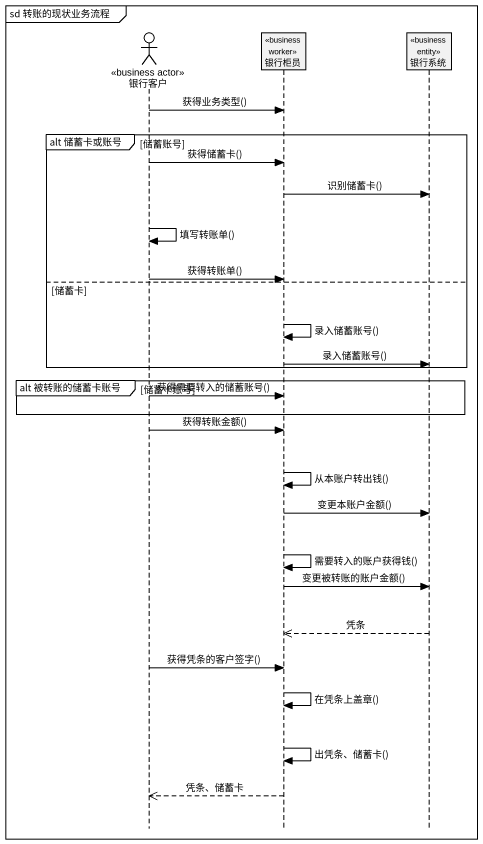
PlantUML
@startuml
mainframe sd 转账的现状业务流程
hide footbox
actor 银行客户 <<business actor>>
participant 银行柜员 <<business worker>>
participant 银行系统 <<business entity>>

银行客户 -> 银行柜员 : 获得业务类型()
group alt 储蓄卡或账号 [储蓄账号]
  银行客户 -> 银行柜员 : 获得储蓄卡()
  银行柜员 -> 银行系统 : 识别储蓄卡()
  银行客户 -> 银行客户 : 填写转账单()
  银行客户 -> 银行柜员 : 获得转账单()
else 储蓄卡
  银行柜员 -> 银行柜员 : 录入储蓄账号()
  银行柜员 -> 银行系统 : 录入储蓄账号()
end
group alt 被转账的储蓄卡账号 [储蓄卡账号]
  银行客户 -> 银行柜员 : 获得需要转入的储蓄账号()
end
银行客户 -> 银行柜员 : 获得转账金额()
银行柜员 -> 银行柜员 : 从本账户转出钱()
银行柜员 -> 银行系统 : 变更本账户金额()
银行柜员 -> 银行柜员 : 需要转入的账户获得钱()
银行柜员 -> 银行系统 : 变更被转账的账户金额()
银行系统 -->> 银行柜员 : 凭条
银行客户 -> 银行柜员 : 获得凭条的客户签字()
银行柜员 -> 银行柜员 : 在凭条上盖章()
银行柜员 -> 银行柜员 : 出凭条、储蓄卡()
银行柜员 -->> 银行客户 : 凭条、储蓄卡
@enduml
